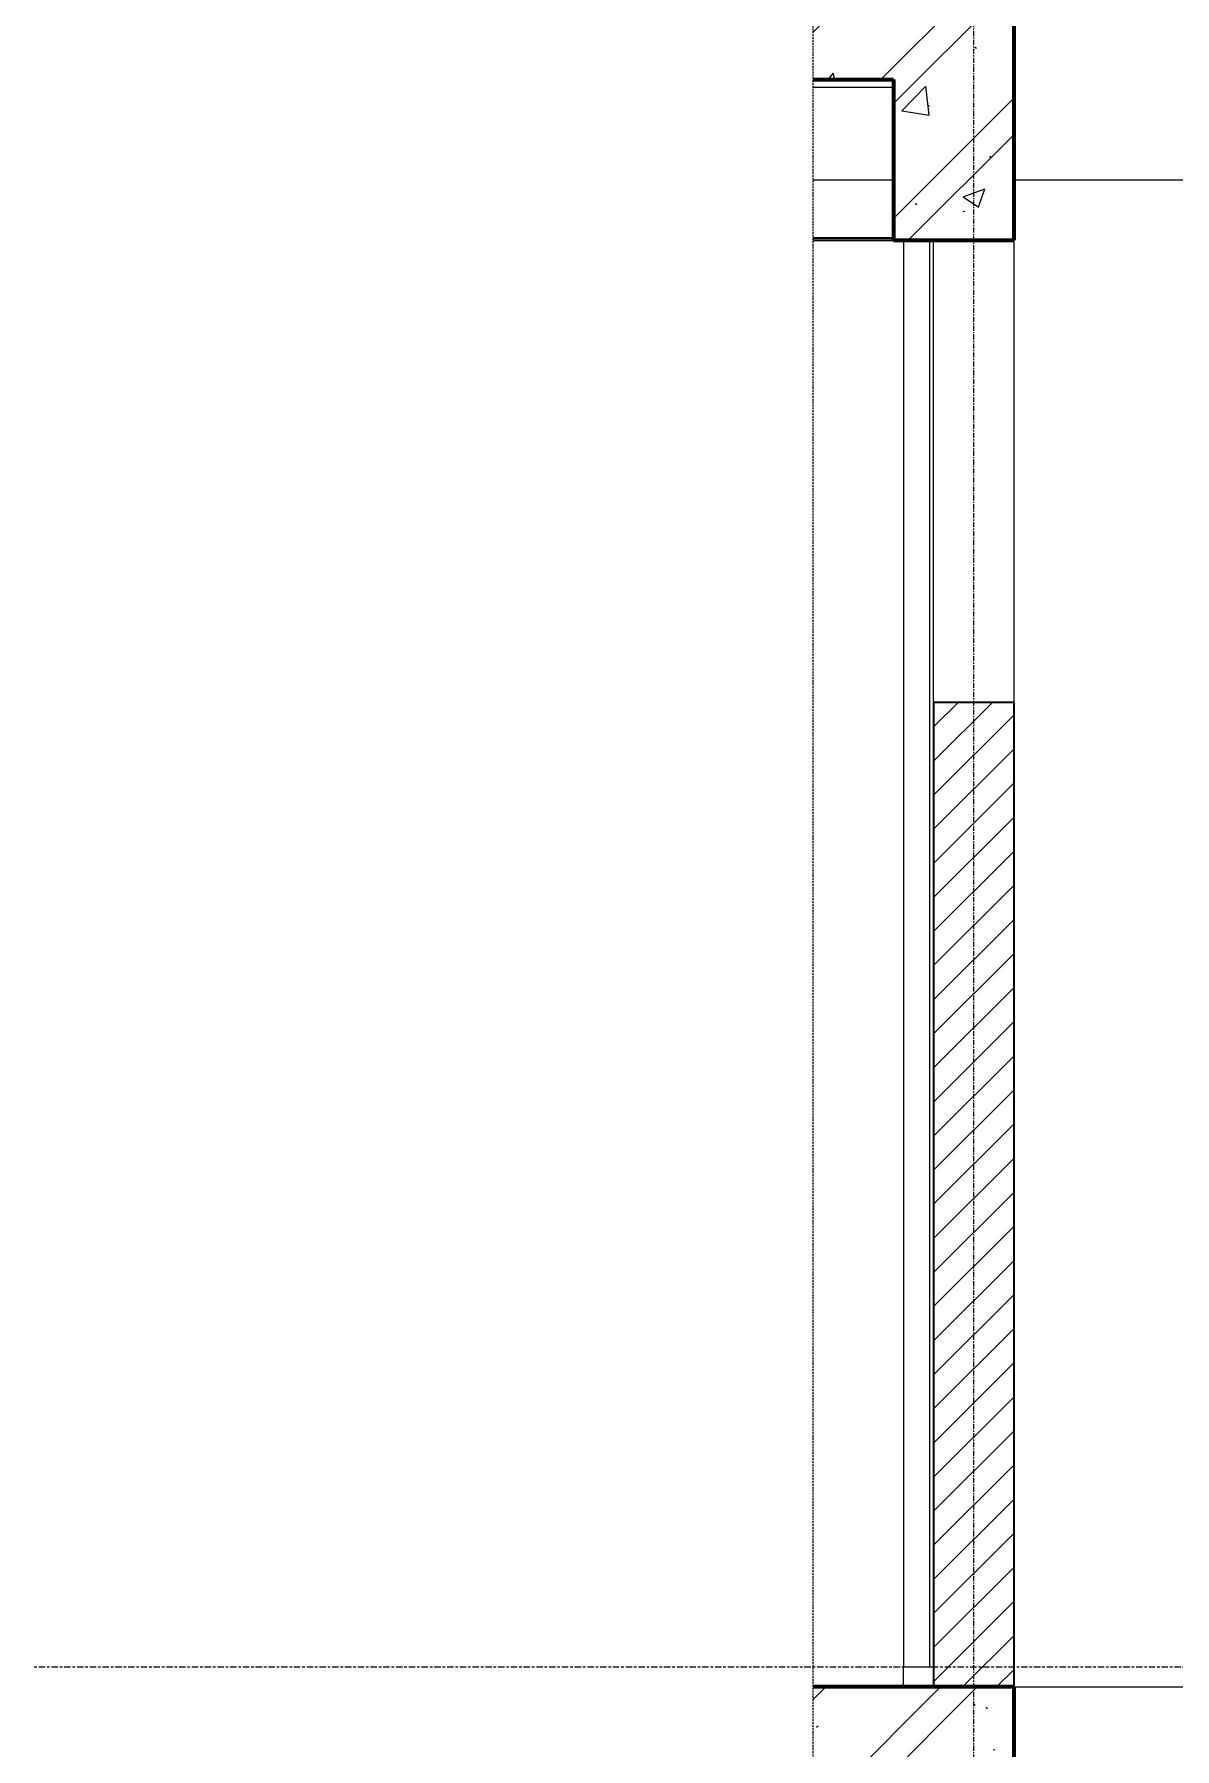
# Model space of a CAD drawing. Header units: millimetres. Extents: x 75015 to 108159, y -6470 to 34550.
# Drawn here: x 75015 to 77852, y -2204 to 2062 of the extents above; entities that cross this region are included whole.
import ezdxf

# ---------------------------------------------------------------- set-up
doc = ezdxf.new("R2010")
doc.units = ezdxf.units.MM
for name, pattern in [('Centre', [31.75, 6.35, -4.7625, 15.875, -4.7625]), ('Grid Line', [22.225, 12.7, -3.175, 3.175, -3.175]), ('Hidden', [7.14375, 4.7625, -2.38125])]:
    doc.linetypes.add(name, pattern=pattern)
for name, color, linetype, lineweight in [('0-1', 7, 'Continuous', 5), ('A-CLNG-1', 250, 'Continuous', 35), ('A-CLNG-PATT-3', 13, 'Continuous', 18), ('A-DETL-GENF', 92, 'Continuous', 18), ('A-DETL-GENF-1', 9, 'Continuous', 18), ('A-DETL-GENF-3', 92, 'Hidden', 25), ('A-DETL-WIDE', 214, 'Continuous', 70), ('A-FLOR-1', 7, 'Continuous', 18), ('A-FLOR-LEVL-2', 51, 'Centre', 9), ('A-WALL', 113, 'Continuous', 18), ('A-WALL-1', 250, 'Continuous', 35), ('A-WALL-FNSH-1', 7, 'Continuous', 18), ('A-WALL-PATT-4', 111, 'Continuous', 18), ('S-BEAM-2', 7, 'Continuous', 18), ('S-BEAM-3', 10, 'Continuous', 50), ('S-COLS-1', 7, 'Continuous', 18), ('S-GRID-1', 1, 'Grid Line', 9)]:
    doc.layers.add(name, color=color, linetype=linetype, lineweight=lineweight)
pattern_1 = [(50, (80335.15, 15725), (546.553, -47.817), [57.15, -628.65]), (355, (80335.15, 15725), (-105.728, 573.17), [45.72, -502.92]), (100.451, (80380.7, 15721), (440.828, 525.35), [48.57, -534.27]), (46.184, (80335.15, 15877.4), (813.237, -126.128), [85.725, -942.975]), (96.636, (80402.9, 15866.9), (712.207, 742.283), [72.855, -801.405]), (351.184, (80335.15, 15877.4), (712.215, 742.276), [68.58, -754.38]), (21, (80411.35, 15839.3), (454.843, -306.796), [57.15, -628.65]), (326, (80411.35, 15839.3), (185.406, 552.564), [45.72, -502.92]), (71.451, (80449.26, 15813.73), (640.251, 245.764), [48.57, -534.27]), (37.5, (80335.15, 15725), (9.2664, 253.665), [5.029, -491.795, 5.029, -505.511, -504.825]), (37.5, (80335.15, 15725), (9.2664, 253.665), [-1007.364, 5.029, -499.796]), (7.5, (80335.15, 15725), (200.4594, 300.5414), [5.029, -286.055, 5.029, -480.365, -192.405]), (7.5, (80335.15, 15725), (200.4594, 300.5414), [-776.478, 5.029, -187.376]), (327.5, (80165.23, 15725), (406.7728, -17.1864), [5.029, -185.471, 5.029, -589.331, -788.67]), (327.5, (80165.23, 15725), (406.7728, -17.1864), [-784.86, 5.029, -783.641]), (317.5, (80089.03, 15725), (444.388, 76.2803), [5.029, -242.621, 5.029, -389.687, -560.07]), (317.5, (80089.03, 15725), (444.388, 76.2803), [-642.366, 5.029, -555.041]), (45, (80335.15, 15725), (-188.5854, 188.5854), []), (45, (80335.15, 16010.75), (-188.5854, 188.5854), [])]

# ---------------------------------------------------------------- blocks, each defined once
blk = doc.blocks.new('NCV_TKTC_KET CAU_rvt-1-TKCS_THANG MÁY TM2 - MẶT CẮT')
at = {"layer": 'A-FLOR-1'}
blk.add_line((77152.6, 1930), (76952.6, 1930), dxfattribs=at)
at = {"layer": 'S-BEAM-2'}
for p, q in [((76952.6, 1700), (77152.6, 1700)), ((77452.6, 1700), (80352.6, 1700)), ((77452.6, -2050), (80352.6, -2050))]:
    blk.add_line(p, q, dxfattribs=at)
at = {"layer": 'S-BEAM-3'}
blk.add_line((77452.6, -2350), (77452.6, -2050), dxfattribs=at)
at = {"layer": 'S-COLS-1'}
for p, q in [((77452.6, 400), (77452.6, 1550)), ((77177.6, -2050), (77177.6, -2000))]:
    blk.add_line(p, q, dxfattribs=at)
blk = doc.blocks.new('BORDER VIEW - BORDER VIEW-3767618-TKCS_THANG MÁY TM2 - MẶT CẮT')
at = {"layer": 'A-DETL-GENF-3'}
blk.add_line((76952.6, -4450), (76952.6, 33952.5), dxfattribs=at)

msp = doc.modelspace()

# ---------------------------------------------------------------- hatches: boundary and pattern name
at = {"layer": 'A-CLNG-PATT-3'}
h = msp.add_hatch(dxfattribs=at)
h.set_pattern_fill('FP_14', color=256, style=0, pattern_type=2)
h.set_pattern_definition([(0, (80335.15, 15725), (609.6, 152.4), [25.146, -432.054, 25.146, -432.054, -2438.4]), (0, (80335.15, 15725), (609.6, 152.4), [-914.4, 25.146, -889.254, 25.146, -432.054, -1066.8]), (0, (80335.15, 15725), (609.6, 152.4), [-2286, 25.146, -279.654, 25.146, -736.854]), (120, (80563.75, 15801.2), (-436.7823, 451.7291), [25.146, -432.054, 25.146, -432.054, -2438.4]), (120, (80563.75, 15801.2), (-436.7823, 451.7291), [-914.4, 25.146, -889.254, 25.146, -432.054, -1066.8]), (120, (80563.75, 15801.2), (-436.7823, 451.7291), [-2286, 25.146, -279.654, 25.146, -736.854]), (240, (80639.95, 16106), (-172.8177, -604.1291), [25.146, -432.054, 25.146, -432.054, -2438.4]), (240, (80639.95, 16106), (-172.8177, -604.1291), [-914.4, 25.146, -889.254, 25.146, -432.054, -1066.8]), (240, (80639.95, 16106), (-172.8177, -604.1291), [-2286, 25.146, -279.654, 25.146, -736.854])])
h.paths.add_polyline_path([(76952.6, 1550), (77152.6, 1550), (77152.6, 1555), (76952.6, 1555)])
h.paths.add_polyline_path([(83702.6, 1550), (84557.2, 1550.1), (84557.2, 1555), (83702.6, 1555), (83702.6, 1550)])
at = {"layer": 'A-DETL-GENF-1'}
h = msp.add_hatch(dxfattribs=at)
h.set_pattern_fill('FP_3', color=256, style=0, pattern_type=2)
h.set_pattern_definition(pattern_1)
h.paths.add_polyline_path([(77452.6, 1550), (77452.6, 2150), (76952.6, 2150), (76952.6, 1950), (77152.6, 1950), (77152.6, 1550)])
h.paths.add_polyline_path([(83702.6, 1550), (83702.6, 1950), (84557.2, 1950), (84557.2, 2150), (80352.7, 2150), (80352.7, 1700), (80552.7, 1700), (80552.7, 1950), (83402.6, 1950), (83402.6, 1550)])
h = msp.add_hatch(dxfattribs=at)
h.set_pattern_fill('FP_3', color=256, style=0, pattern_type=2)
h.set_pattern_definition(pattern_1)
h.paths.add_polyline_path([(80352.6, -2750), (80552.6, -2750), (80552.6, -2350), (83402.7, -2350), (83402.7, -2750), (83802.7, -2750), (83802.7, -2350), (84557.2, -2350), (84557.2, -2050), (80352.6, -2050), (80352.6, -2212.9)])
h.paths.add_polyline_path([(77052.6, -2750), (77452.6, -2750), (77452.6, -2050), (76952.6, -2050), (76952.6, -2350), (77052.6, -2350)])
at = {"layer": 'A-WALL-PATT-4'}
h = msp.add_hatch(dxfattribs=at)
h.set_pattern_fill('FP_1', color=256, style=0, pattern_type=2)
h.set_pattern_definition([(45, (80335.154, 15725), (-42.4264, 42.4264), [])])
h.paths.add_polyline_path([(77452.6, -2050), (77452.6, 400), (77252.6, 400), (77252.6, -2050)])

# ---------------------------------------------------------------- linework, layer by layer
at = {"layer": 'A-CLNG-1'}
for p, q in [((77152.6, 1555), (76952.6, 1555)), ((76952.6, 1550), (77152.6, 1550))]:
    msp.add_line(p, q, dxfattribs=at)
at = {"layer": 'A-DETL-WIDE'}
for p, q in [((77452.6, 1550), (77452.6, 2150)), ((76952.6, 1950), (77152.6, 1950)), ((77152.6, 1950), (77152.6, 1550)), ((77152.6, 1550), (77452.6, 1550)), ((77452.6, -2050), (76952.6, -2050)), ((77452.6, -2750), (77452.6, -2050))]:
    msp.add_line(p, q, dxfattribs=at)
at = {"layer": 'A-FLOR-LEVL-2'}
msp.add_line((75014.7, -2000), (86670.3, -2000), dxfattribs=at)
at = {"layer": 'A-WALL'}
for p, q in [((77177.6, 1550), (77177.6, -2000)), ((77177.6, -2000), (77242.6, -2000))]:
    msp.add_line(p, q, dxfattribs=at)
at = {"layer": 'A-WALL-1'}
for p, q in [((77452.6, 400), (77252.6, 400)), ((77252.6, 400), (77252.6, -2050)), ((77452.6, -2050), (77452.6, 400))]:
    msp.add_line(p, q, dxfattribs=at)
at = {"layer": 'A-WALL-FNSH-1'}
for p, q in [((77242.6, 1550), (77242.6, -2000)), ((77252.6, 400), (77252.6, 1550)), ((77242.6, -2000), (77252.6, -2000))]:
    msp.add_line(p, q, dxfattribs=at)
at = {"layer": 'S-GRID-1'}
msp.add_line((77352.6, -3920.3), (77352.6, 32410.9), dxfattribs=at)

# ---------------------------------------------------------------- block references
at = {"layer": '0-1'}
msp.add_blockref('NCV_TKTC_KET CAU_rvt-1-TKCS_THANG MÁY TM2 - MẶT CẮT', (0, 0), dxfattribs=at)
at = {"layer": 'A-DETL-GENF'}
msp.add_blockref('BORDER VIEW - BORDER VIEW-3767618-TKCS_THANG MÁY TM2 - MẶT CẮT', (0, 0), dxfattribs=at)

doc.saveas('drawing.dxf')
